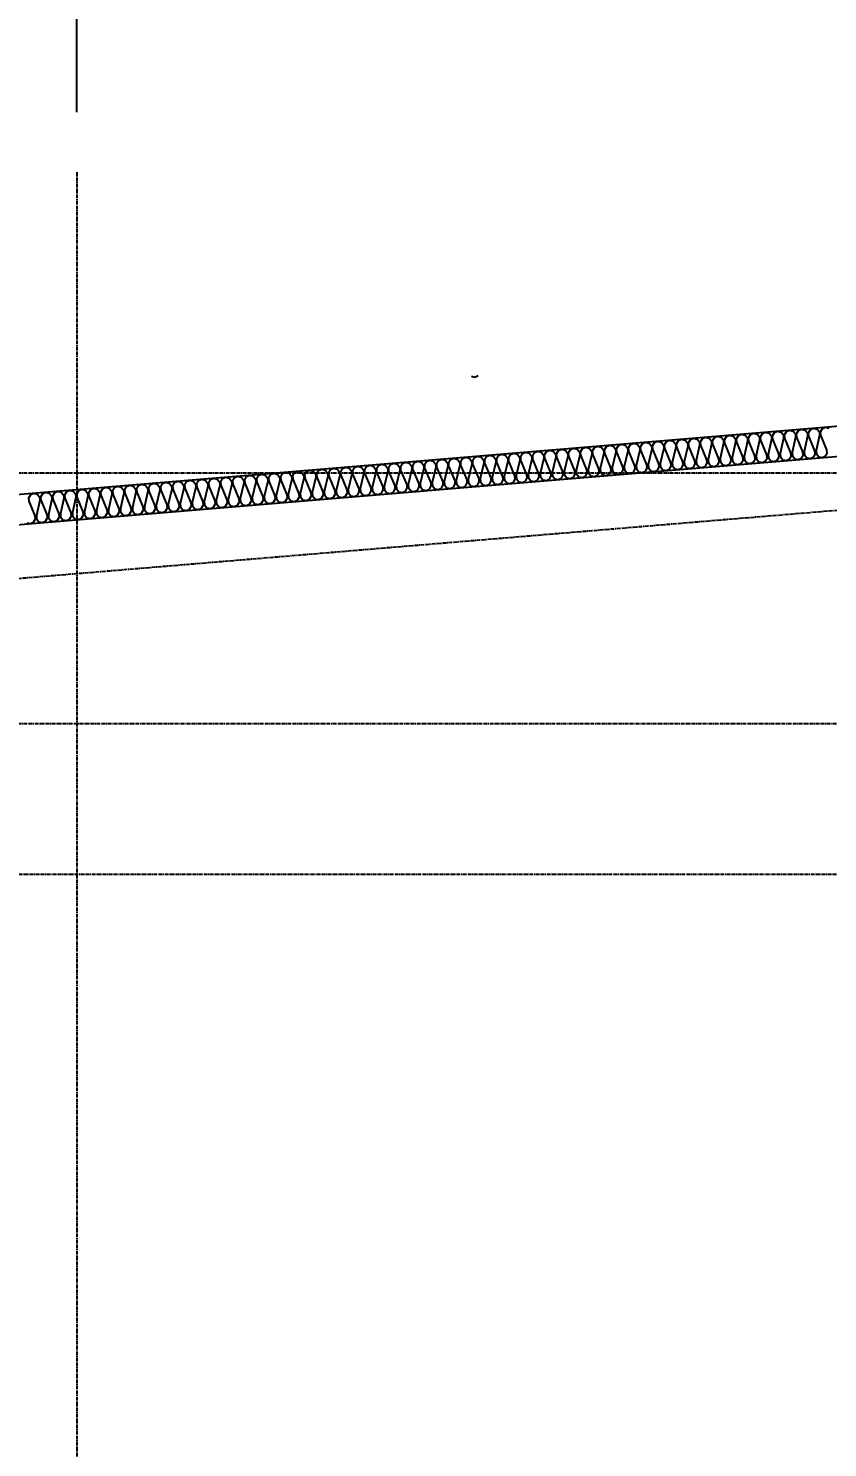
# Model space of a CAD drawing. Header units: millimetres. Extents: x 66027 to 360317, y -114806 to -64032.
# Drawn here: x 321575 to 325559, y -80305 to -73229 of the extents above; entities that cross this region are included whole.
import ezdxf

# ---------------------------------------------------------------- set-up
doc = ezdxf.new("R2010")
doc.units = ezdxf.units.MM
doc.header["$LTSCALE"] = 140
doc.linetypes.add('CENTER', pattern=[2, 1.25, -0.25, 0.25, -0.25])
doc.layers.get('Defpoints').update_dxf_attribs({"color": 175})
for name, color, linetype in [('C_CEN', 1, 'CENTER'), ('DIM-SCALE', 7, 'Continuous'), ('HAT', 8, 'Continuous')]:
    doc.layers.add(name, color=color, linetype=linetype)
doc.styles.add('Arial', font='arial.ttf')
doc.dimstyles.new('일반도면_0050', dxfattribs={"dimtxt": 200, "dimasz": 200, "dimexe": 50, "dimexo": 250, "dimgap": 75, "dimtad": 1, "dimdec": 0, "dimzin": 0, "dimdsep": 46, "dimtxsty": 'Arial', "dimcen": -250, "dimclrd": 7, "dimclre": 7, "dimclrt": 2, "dimadec": 0, "dimazin": 0, "dimtfac": 1, "dimtdec": 0, "dimtix": 1, "dimtmove": 2, "dimatfit": 3, "dimfxl": 1, "dimtolj": 1, "dimtzin": 0, "dimarcsym": 0})

# ---------------------------------------------------------------- blocks, each defined once
blk = doc.blocks.new('*D186')
at = {"layer": 'Defpoints', "color": 0}
for p in [(321816.2, -71925.3), (318816.2, -73946.7), (321816.2, -73946.7)]:
    blk.add_point(p, dxfattribs=at)
at = {"layer": 'DIM-SCALE', "color": 7, "lineweight": -2}
for p, q in [((318816.2, -73646.7), (318816.2, -71865.3)), ((321816.2, -73646.7), (321816.2, -71865.3)), ((319056.2, -71925.3), (321576.2, -71925.3))]:
    blk.add_line(p, q, dxfattribs=at)
at = {"layer": 'DIM-SCALE', "color": 7}
for points in [[(319056.2, -71885.3), (319056.2, -71965.3), (318816.2, -71925.3)], [(321576.2, -71885.3), (321576.2, -71965.3), (321816.2, -71925.3)]]:
    blk.add_solid(points, dxfattribs=at)
at = {"layer": 'DIM-SCALE', "color": 2, "insert": (320316.2, -71712.7), "char_height": 240, "attachment_point": 5, "style": 'Arial'}
blk.add_mtext('\\A1;3000', dxfattribs=at)
blk = doc.blocks.new('*D188')
at = {"layer": 'Defpoints', "color": 0}
for p in [(327816.2, -71925.3), (327816.2, -73346.7), (321816.2, -73946.7)]:
    blk.add_point(p, dxfattribs=at)
at = {"layer": 'DIM-SCALE', "color": 7, "lineweight": -2}
for p, q in [((321816.2, -73646.7), (321816.2, -71865.3)), ((327816.2, -73046.7), (327816.2, -71865.3)), ((322056.2, -71925.3), (327576.2, -71925.3))]:
    blk.add_line(p, q, dxfattribs=at)
at = {"layer": 'DIM-SCALE', "color": 7}
for points in [[(322056.2, -71885.3), (322056.2, -71965.3), (321816.2, -71925.3)], [(327576.2, -71885.3), (327576.2, -71965.3), (327816.2, -71925.3)]]:
    blk.add_solid(points, dxfattribs=at)
at = {"layer": 'DIM-SCALE', "color": 2, "insert": (324816.2, -71712.8), "char_height": 240, "attachment_point": 5, "style": 'Arial'}
blk.add_mtext('\\A1;6000', dxfattribs=at)
blk = doc.blocks.new('*D189')
at = {"layer": 'Defpoints', "color": 0}
for p in [(327816.2, -71325.3), (327816.2, -73346.7), (312816.2, -73946.7)]:
    blk.add_point(p, dxfattribs=at)
at = {"layer": 'DIM-SCALE', "color": 7, "lineweight": -2}
for p, q in [((312816.2, -73646.7), (312816.2, -71265.3)), ((327816.2, -73046.7), (327816.2, -71265.3)), ((313056.2, -71325.3), (327576.2, -71325.3))]:
    blk.add_line(p, q, dxfattribs=at)
at = {"layer": 'DIM-SCALE', "color": 7}
for points in [[(313056.2, -71285.3), (313056.2, -71365.3), (312816.2, -71325.3)], [(327576.2, -71285.3), (327576.2, -71365.3), (327816.2, -71325.3)]]:
    blk.add_solid(points, dxfattribs=at)
at = {"layer": 'DIM-SCALE', "color": 2, "insert": (320316.2, -71112.8), "char_height": 240, "attachment_point": 5, "style": 'Arial'}
blk.add_mtext('\\A1;15000', dxfattribs=at)

msp = doc.modelspace()

# ---------------------------------------------------------------- linework, layer by layer
at = {"layer": 'C_CEN', "color": 1, "ltscale": 0.1}
for p, q in [((321816.2, -73946.7), (321816.2, -83946.7)), ((328316.2, -75446.7), (312316.2, -75446.7)), ((312731.2, -76703.8), (327901.2, -75439.6)), ((328316.2, -76696.7), (312316.2, -76696.7)), ((328236.2, -77446.7), (312236.2, -77446.7))]:
    msp.add_line(p, q, dxfattribs=at)
at = {"layer": 'HAT'}
for p, q in [((323784.4, -74962.9), (323801.3, -74967.5)), ((323801.3, -74967.5), (323817.3, -74960.1)), ((314658, -76124.8), (325905.1, -75187.5)), ((324755.8, -75289.3), (324771.7, -75282)), ((324771.7, -75282), (324788.7, -75286.6)), ((324815.6, -75284.4), (324831.5, -75277)), ((324831.5, -75277), (324848.5, -75281.6)), ((324848.5, -75281.6), (324860.2, -75295.7)), ((324866.2, -75295.2), (324875.4, -75279.4)), ((324875.4, -75279.4), (324891.3, -75272)), ((324891.3, -75272), (324908.3, -75276.6)), ((324908.3, -75276.6), (324920, -75290.7)), ((324926, -75290.2), (324935.2, -75274.4)), ((324935.2, -75274.4), (324951.1, -75267)), ((324951.1, -75267), (324968.1, -75271.6)), ((324968.1, -75271.6), (324979.8, -75285.7)), ((324985.7, -75285.2), (324995, -75269.4)), ((324995, -75269.4), (325010.9, -75262.1)), ((325010.9, -75262.1), (325027.8, -75266.7)), ((325027.8, -75266.7), (325039.6, -75280.7)), ((325039.6, -75280.7), (325040.9, -75297.2)), ((325045.5, -75280.2), (325054.8, -75264.4)), ((325046.9, -75296.7), (325045.5, -75280.2)), ((325054.8, -75264.4), (325070.7, -75257.1)), ((325070.7, -75257.1), (325087.6, -75261.7)), ((325087.6, -75261.7), (325099.3, -75275.8)), ((325099.3, -75275.8), (325100.7, -75292.2)), ((325105.3, -75275.3), (325114.5, -75259.4)), ((325106.7, -75291.7), (325105.3, -75275.3)), ((325114.5, -75259.4), (325130.5, -75252.1)), ((325130.5, -75252.1), (325147.4, -75256.7)), ((325147.4, -75256.7), (325159.1, -75270.8)), ((325159.1, -75270.8), (325160.5, -75287.2)), ((325165.1, -75270.3), (325174.3, -75254.5)), ((325166.5, -75286.7), (325165.1, -75270.3)), ((325174.3, -75254.5), (325190.3, -75247.1)), ((325190.3, -75247.1), (325207.2, -75251.7)), ((325220.3, -75282.2), (325202.6, -75359)), ((325207.2, -75251.7), (325218.9, -75265.8)), ((325218.9, -75265.8), (325220.3, -75282.2)), ((325224.9, -75265.3), (325234.1, -75249.5)), ((325226.3, -75281.7), (325224.9, -75265.3)), ((325256.4, -75354.5), (325226.3, -75281.7)), ((325234.1, -75249.5), (325250.1, -75242.1)), ((325250.1, -75242.1), (325267, -75246.7)), ((325280.1, -75277.3), (325262.4, -75354)), ((325267, -75246.7), (325278.7, -75260.8)), ((325278.7, -75260.8), (325280.1, -75277.3)), ((325284.7, -75260.3), (325293.9, -75244.5)), ((325286.1, -75276.8), (325284.7, -75260.3)), ((325316.2, -75349.5), (325286.1, -75276.8)), ((325293.9, -75244.5), (325309.9, -75237.1)), ((325309.9, -75237.1), (325326.8, -75241.8)), ((325339.9, -75272.3), (325322.2, -75349)), ((325326.8, -75241.8), (325338.5, -75255.8)), ((325338.5, -75255.8), (325339.9, -75272.3)), ((325344.5, -75255.3), (325353.7, -75239.5)), ((325345.9, -75271.8), (325344.5, -75255.3)), ((325376, -75344.5), (325345.9, -75271.8)), ((325353.7, -75239.5), (325369.7, -75232.2)), ((325369.7, -75232.2), (325386.6, -75236.8)), ((325399.7, -75267.3), (325382, -75344)), ((325386.6, -75236.8), (325398.3, -75250.8)), ((325398.3, -75250.8), (325399.7, -75267.3)), ((325404.3, -75250.3), (325413.5, -75234.5)), ((325405.7, -75266.8), (325404.3, -75250.3)), ((325435.8, -75339.5), (325405.7, -75266.8)), ((325413.5, -75234.5), (325429.5, -75227.2)), ((325429.5, -75227.2), (325446.4, -75231.8)), ((325459.5, -75262.3), (325441.8, -75339)), ((325446.4, -75231.8), (325458.1, -75245.9)), ((325458.1, -75245.9), (325459.5, -75262.3)), ((325464.1, -75245.4), (325473.3, -75229.5)), ((325465.5, -75261.8), (325464.1, -75245.4)), ((325495.6, -75334.6), (325465.5, -75261.8)), ((325473.3, -75229.5), (325489.2, -75222.2)), ((325489.2, -75222.2), (325506.2, -75226.8)), ((325519.3, -75257.3), (325501.6, -75334.1)), ((325506.2, -75226.8), (325517.9, -75240.9)), ((325517.9, -75240.9), (325519.3, -75257.3)), ((325523.9, -75240.4), (325533.1, -75224.6)), ((325525.2, -75256.8), (325523.9, -75240.4)), ((325555.4, -75329.6), (325525.2, -75256.8)), ((325533.1, -75224.6), (325549, -75217.2)), ((325549, -75217.2), (325566, -75221.8)), ((314819.9, -76261.8), (325768.1, -75349.5)), ((323918.7, -75359.1), (323934.6, -75351.7)), ((323934.6, -75351.7), (323951.6, -75356.4)), ((323978.5, -75354.1), (323994.4, -75346.8)), ((323994.4, -75346.8), (324011.4, -75351.4)), ((324011.4, -75351.4), (324023.1, -75365.4)), ((324029.1, -75364.9), (324038.3, -75349.1)), ((324038.3, -75349.1), (324054.2, -75341.8)), ((324054.2, -75341.8), (324071.2, -75346.4)), ((324071.2, -75346.4), (324082.9, -75360.5)), ((324088.9, -75360), (324098.1, -75344.1)), ((324098.1, -75344.1), (324114, -75336.8)), ((324114, -75336.8), (324131, -75341.4)), ((324131, -75341.4), (324142.7, -75355.5)), ((324148.6, -75355), (324157.9, -75339.2)), ((324157.9, -75339.2), (324173.8, -75331.8)), ((324173.8, -75331.8), (324190.7, -75336.4)), ((324190.7, -75336.4), (324202.5, -75350.5)), ((324202.5, -75350.5), (324203.8, -75366.9)), ((324208.4, -75350), (324217.7, -75334.2)), ((324209.8, -75366.4), (324208.4, -75350)), ((324217.7, -75334.2), (324233.6, -75326.8)), ((324233.6, -75326.8), (324250.5, -75331.4)), ((324250.5, -75331.4), (324262.3, -75345.5)), ((324262.3, -75345.5), (324263.6, -75362)), ((324268.2, -75345), (324277.4, -75329.2)), ((324269.6, -75361.5), (324268.2, -75345)), ((324277.4, -75329.2), (324293.4, -75321.8)), ((324293.4, -75321.8), (324310.3, -75326.5)), ((324310.3, -75326.5), (324322, -75340.5)), ((324322, -75340.5), (324323.4, -75357)), ((324328, -75340), (324337.2, -75324.2)), ((324329.4, -75356.5), (324328, -75340)), ((324337.2, -75324.2), (324353.2, -75316.9)), ((324353.2, -75316.9), (324370.1, -75321.5)), ((324383.2, -75352), (324365.5, -75428.7)), ((324370.1, -75321.5), (324381.8, -75335.6)), ((324381.8, -75335.6), (324383.2, -75352)), ((324387.8, -75335.1), (324397, -75319.2)), ((324389.2, -75351.5), (324387.8, -75335.1)), ((324419.3, -75424.2), (324389.2, -75351.5)), ((324397, -75319.2), (324413, -75311.9)), ((324413, -75311.9), (324429.9, -75316.5)), ((324443, -75347), (324425.3, -75423.7)), ((324429.9, -75316.5), (324441.6, -75330.6)), ((324441.6, -75330.6), (324443, -75347)), ((324447.6, -75330.1), (324456.8, -75314.3)), ((324449, -75346.5), (324447.6, -75330.1)), ((324479.1, -75419.3), (324449, -75346.5)), ((324456.8, -75314.3), (324472.8, -75306.9)), ((324472.8, -75306.9), (324489.7, -75311.5)), ((324502.8, -75342), (324485.1, -75418.8)), ((324489.7, -75311.5), (324501.4, -75325.6)), ((324501.4, -75325.6), (324502.8, -75342)), ((324507.4, -75325.1), (324516.6, -75309.3)), ((324508.8, -75341.5), (324507.4, -75325.1)), ((324538.9, -75414.3), (324508.8, -75341.5)), ((324516.6, -75309.3), (324532.6, -75301.9)), ((324532.6, -75301.9), (324549.5, -75306.5)), ((324562.6, -75337), (324544.9, -75413.8)), ((324549.5, -75306.5), (324561.2, -75320.6)), ((324561.2, -75320.6), (324562.6, -75337)), ((324567.2, -75320.1), (324576.4, -75304.3)), ((324568.6, -75336.5), (324567.2, -75320.1)), ((324598.7, -75409.3), (324568.6, -75336.5)), ((324576.4, -75304.3), (324592.4, -75296.9)), ((324592.4, -75296.9), (324609.3, -75301.5)), ((324622.4, -75332.1), (324604.7, -75408.8)), ((324609.3, -75301.5), (324621, -75315.6)), ((324621, -75315.6), (324622.4, -75332.1)), ((324627, -75315.1), (324636.2, -75299.3)), ((324628.4, -75331.6), (324627, -75315.1)), ((324658.5, -75404.3), (324628.4, -75331.6)), ((324636.2, -75299.3), (324652.1, -75292)), ((324652.1, -75292), (324669.1, -75296.6)), ((324682.2, -75327.1), (324664.5, -75403.8)), ((324669.1, -75296.6), (324680.8, -75310.6)), ((324680.8, -75310.6), (324682.2, -75327.1)), ((324686.8, -75310.1), (324696, -75294.3)), ((324688.1, -75326.6), (324686.8, -75310.1)), ((324718.3, -75399.3), (324688.1, -75326.6)), ((324696, -75294.3), (324711.9, -75287)), ((324711.9, -75287), (324728.9, -75291.6)), ((324742, -75322.1), (324724.3, -75398.8)), ((324728.9, -75291.6), (324740.6, -75305.7)), ((324740.6, -75305.7), (324742, -75322.1)), ((324746.6, -75305.2), (324755.8, -75289.3)), ((324747.9, -75321.6), (324746.6, -75305.2)), ((324778.1, -75394.3), (324747.9, -75321.6)), ((324801.8, -75317.1), (324784.1, -75393.8)), ((324788.7, -75286.6), (324800.4, -75300.7)), ((324800.4, -75300.7), (324801.8, -75317.1)), ((324806.4, -75300.2), (324815.6, -75284.4)), ((324807.7, -75316.6), (324806.4, -75300.2)), ((324837.9, -75389.4), (324807.7, -75316.6)), ((324861.5, -75312.1), (324843.9, -75388.9)), ((324860.2, -75295.7), (324861.5, -75312.1)), ((324867.5, -75311.6), (324866.2, -75295.2)), ((324897.7, -75384.4), (324867.5, -75311.6)), ((324921.3, -75307.1), (324903.7, -75383.9)), ((324920, -75290.7), (324921.3, -75307.1)), ((324927.3, -75306.7), (324926, -75290.2)), ((324957.5, -75379.4), (324927.3, -75306.7)), ((324981.1, -75302.2), (324963.4, -75378.9)), ((324979.8, -75285.7), (324981.1, -75302.2)), ((324987.1, -75301.7), (324985.7, -75285.2)), ((325017.3, -75374.4), (324987.1, -75301.7)), ((325040.9, -75297.2), (325023.2, -75373.9)), ((325077.1, -75369.4), (325046.9, -75296.7)), ((325100.7, -75292.2), (325083, -75368.9)), ((325136.8, -75364.5), (325106.7, -75291.7)), ((325160.5, -75287.2), (325142.8, -75364)), ((325196.6, -75359.5), (325166.5, -75286.7)), ((325317.6, -75365.9), (325316.2, -75349.5)), ((325322.2, -75349), (325323.6, -75365.4)), ((325377.4, -75361), (325376, -75344.5)), ((325382, -75344), (325383.4, -75360.5)), ((325437.2, -75356), (325435.8, -75339.5)), ((325441.8, -75339), (325443.2, -75355.5)), ((325487.8, -75366.8), (325497, -75351)), ((325497, -75351), (325495.6, -75334.6)), ((325501.6, -75334.1), (325503, -75350.5)), ((325503, -75350.5), (325514.7, -75364.6)), ((325547.5, -75361.8), (325556.8, -75346)), ((325556.8, -75346), (325555.4, -75329.6)), ((323081.6, -75428.9), (323097.5, -75421.5)), ((323097.5, -75421.5), (323114.5, -75426.1)), ((323132.2, -75439.7), (323141.4, -75423.9)), ((323141.4, -75423.9), (323157.3, -75416.5)), ((323157.3, -75416.5), (323174.3, -75421.1)), ((323174.3, -75421.1), (323186, -75435.2)), ((323192, -75434.7), (323201.2, -75418.9)), ((323201.2, -75418.9), (323217.1, -75411.5)), ((323217.1, -75411.5), (323234.1, -75416.1)), ((323234.1, -75416.1), (323245.8, -75430.2)), ((323251.8, -75429.7), (323261, -75413.9)), ((323261, -75413.9), (323276.9, -75406.6)), ((323276.9, -75406.6), (323293.9, -75411.2)), ((323293.9, -75411.2), (323305.6, -75425.2)), ((323311.5, -75424.7), (323320.8, -75408.9)), ((323320.8, -75408.9), (323336.7, -75401.6)), ((323336.7, -75401.6), (323353.7, -75406.2)), ((323353.7, -75406.2), (323365.4, -75420.3)), ((323365.4, -75420.3), (323366.7, -75436.7)), ((323371.3, -75419.8), (323380.6, -75403.9)), ((323372.7, -75436.2), (323371.3, -75419.8)), ((323380.6, -75403.9), (323396.5, -75396.6)), ((323396.5, -75396.6), (323413.4, -75401.2)), ((323413.4, -75401.2), (323425.2, -75415.3)), ((323425.2, -75415.3), (323426.5, -75431.7)), ((323431.1, -75414.8), (323440.3, -75399)), ((323432.5, -75431.2), (323431.1, -75414.8)), ((323440.3, -75399), (323456.3, -75391.6)), ((323456.3, -75391.6), (323473.2, -75396.2)), ((323473.2, -75396.2), (323484.9, -75410.3)), ((323484.9, -75410.3), (323486.3, -75426.7)), ((323490.9, -75409.8), (323500.1, -75394)), ((323492.3, -75426.2), (323490.9, -75409.8)), ((323500.1, -75394), (323516.1, -75386.6)), ((323516.1, -75386.6), (323533, -75391.2)), ((323546.1, -75421.8), (323528.4, -75498.5)), ((323533, -75391.2), (323544.7, -75405.3)), ((323544.7, -75405.3), (323546.1, -75421.8)), ((323550.7, -75404.8), (323559.9, -75389)), ((323552.1, -75421.3), (323550.7, -75404.8)), ((323582.2, -75494), (323552.1, -75421.3)), ((323559.9, -75389), (323575.9, -75381.6)), ((323575.9, -75381.6), (323592.8, -75386.3)), ((323605.9, -75416.8), (323588.2, -75493.5)), ((323592.8, -75386.3), (323604.5, -75400.3)), ((323604.5, -75400.3), (323605.9, -75416.8)), ((323610.5, -75399.8), (323619.7, -75384)), ((323611.9, -75416.3), (323610.5, -75399.8)), ((323642, -75489), (323611.9, -75416.3)), ((323619.7, -75384), (323635.7, -75376.7)), ((323635.7, -75376.7), (323652.6, -75381.3)), ((323665.7, -75411.8), (323648, -75488.5)), ((323652.6, -75381.3), (323664.3, -75395.3)), ((323664.3, -75395.3), (323665.7, -75411.8)), ((323670.3, -75394.8), (323679.5, -75379)), ((323671.7, -75411.3), (323670.3, -75394.8)), ((323701.8, -75484), (323671.7, -75411.3)), ((323679.5, -75379), (323695.5, -75371.7)), ((323695.5, -75371.7), (323712.4, -75376.3)), ((323725.5, -75406.8), (323707.8, -75483.5)), ((323712.4, -75376.3), (323724.1, -75390.4)), ((323724.1, -75390.4), (323725.5, -75406.8)), ((323730.1, -75389.9), (323739.3, -75374)), ((323731.5, -75406.3), (323730.1, -75389.9)), ((323761.6, -75479.1), (323731.5, -75406.3)), ((323739.3, -75374), (323755.3, -75366.7)), ((323755.3, -75366.7), (323772.2, -75371.3)), ((323785.3, -75401.8), (323767.6, -75478.6)), ((323772.2, -75371.3), (323783.9, -75385.4)), ((323783.9, -75385.4), (323785.3, -75401.8)), ((323789.9, -75384.9), (323799.1, -75369.1)), ((323791.3, -75401.3), (323789.9, -75384.9)), ((323821.4, -75474.1), (323791.3, -75401.3)), ((323799.1, -75369.1), (323815.1, -75361.7)), ((323815.1, -75361.7), (323832, -75366.3)), ((323845.1, -75396.8), (323827.4, -75473.6)), ((323832, -75366.3), (323843.7, -75380.4)), ((323843.7, -75380.4), (323845.1, -75396.8)), ((323849.7, -75379.9), (323858.9, -75364.1)), ((323851.1, -75396.3), (323849.7, -75379.9)), ((323881.2, -75469.1), (323851.1, -75396.3)), ((323858.9, -75364.1), (323874.8, -75356.7)), ((323874.8, -75356.7), (323891.8, -75361.3)), ((323904.9, -75391.9), (323887.2, -75468.6)), ((323891.8, -75361.3), (323903.5, -75375.4)), ((323903.5, -75375.4), (323904.9, -75391.9)), ((323909.5, -75374.9), (323918.7, -75359.1)), ((323910.8, -75391.4), (323909.5, -75374.9)), ((323941, -75464.1), (323910.8, -75391.4)), ((323964.7, -75386.9), (323947, -75463.6)), ((323951.6, -75356.4), (323963.3, -75370.4)), ((323963.3, -75370.4), (323964.7, -75386.9)), ((323969.3, -75369.9), (323978.5, -75354.1)), ((323970.6, -75386.4), (323969.3, -75369.9)), ((324000.8, -75459.1), (323970.6, -75386.4)), ((324024.4, -75381.9), (324006.8, -75458.6)), ((324023.1, -75365.4), (324024.4, -75381.9)), ((324030.4, -75381.4), (324029.1, -75364.9)), ((324060.6, -75454.1), (324030.4, -75381.4)), ((324084.2, -75376.9), (324066.6, -75453.6)), ((324082.9, -75360.5), (324084.2, -75376.9)), ((324090.2, -75376.4), (324088.9, -75360)), ((324120.4, -75449.2), (324090.2, -75376.4)), ((324144, -75371.9), (324126.3, -75448.7)), ((324142.7, -75355.5), (324144, -75371.9)), ((324150, -75371.4), (324148.6, -75355)), ((324180.2, -75444.2), (324150, -75371.4)), ((324203.8, -75366.9), (324186.1, -75443.7)), ((324240, -75439.2), (324209.8, -75366.4)), ((324263.6, -75362), (324245.9, -75438.7)), ((324299.7, -75434.2), (324269.6, -75361.5)), ((324323.4, -75357), (324305.7, -75433.7)), ((324359.5, -75429.2), (324329.4, -75356.5)), ((324420.7, -75440.7), (324419.3, -75424.2)), ((324425.3, -75423.7), (324426.7, -75440.2)), ((324480.5, -75435.7), (324479.1, -75419.3)), ((324485.1, -75418.8), (324486.5, -75435.2)), ((324540.3, -75430.7), (324538.9, -75414.3)), ((324544.9, -75413.8), (324546.3, -75430.2)), ((324600.1, -75425.7), (324598.7, -75409.3)), ((324604.7, -75408.8), (324606.1, -75425.2)), ((324650.7, -75436.6), (324659.9, -75420.8)), ((324659.9, -75420.8), (324658.5, -75404.3)), ((324664.5, -75403.8), (324665.9, -75420.3)), ((324665.9, -75420.3), (324677.6, -75434.3)), ((324710.4, -75431.6), (324719.7, -75415.8)), ((324719.7, -75415.8), (324718.3, -75399.3)), ((324724.3, -75398.8), (324725.6, -75415.3)), ((324725.6, -75415.3), (324737.4, -75429.4)), ((324770.2, -75426.6), (324779.5, -75410.8)), ((324779.5, -75410.8), (324778.1, -75394.3)), ((324784.1, -75393.8), (324785.4, -75410.3)), ((324785.4, -75410.3), (324797.1, -75424.4)), ((324797.1, -75424.4), (324814.1, -75429)), ((324814.1, -75429), (324830, -75421.6)), ((324830, -75421.6), (324839.3, -75405.8)), ((324839.3, -75405.8), (324837.9, -75389.4)), ((324843.9, -75388.9), (324845.2, -75405.3)), ((324845.2, -75405.3), (324856.9, -75419.4)), ((324856.9, -75419.4), (324873.9, -75424)), ((324873.9, -75424), (324889.8, -75416.6)), ((324889.8, -75416.6), (324899, -75400.8)), ((324899, -75400.8), (324897.7, -75384.4)), ((324903.7, -75383.9), (324905, -75400.3)), ((324905, -75400.3), (324916.7, -75414.4)), ((324916.7, -75414.4), (324933.7, -75419)), ((324933.7, -75419), (324949.6, -75411.7)), ((324949.6, -75411.7), (324958.8, -75395.8)), ((324958.8, -75395.8), (324957.5, -75379.4)), ((324963.4, -75378.9), (324964.8, -75395.3)), ((324964.8, -75395.3), (324976.5, -75409.4)), ((324976.5, -75409.4), (324993.5, -75414)), ((324993.5, -75414), (325009.4, -75406.7)), ((325009.4, -75406.7), (325018.6, -75390.9)), ((325018.6, -75390.9), (325017.3, -75374.4)), ((325023.2, -75373.9), (325024.6, -75390.4)), ((325024.6, -75390.4), (325036.3, -75404.4)), ((325036.3, -75404.4), (325053.3, -75409)), ((325053.3, -75409), (325069.2, -75401.7)), ((325069.2, -75401.7), (325078.4, -75385.9)), ((325078.4, -75385.9), (325077.1, -75369.4)), ((325083, -75368.9), (325084.4, -75385.4)), ((325084.4, -75385.4), (325096.1, -75399.5)), ((325096.1, -75399.5), (325113.1, -75404.1)), ((325113.1, -75404.1), (325129, -75396.7)), ((325129, -75396.7), (325138.2, -75380.9)), ((325138.2, -75380.9), (325136.8, -75364.5)), ((325142.8, -75364), (325144.2, -75380.4)), ((325144.2, -75380.4), (325155.9, -75394.5)), ((325155.9, -75394.5), (325172.8, -75399.1)), ((325172.8, -75399.1), (325188.8, -75391.7)), ((325188.8, -75391.7), (325198, -75375.9)), ((325198, -75375.9), (325196.6, -75359.5)), ((325202.6, -75359), (325204, -75375.4)), ((325204, -75375.4), (325215.7, -75389.5)), ((325215.7, -75389.5), (325232.6, -75394.1)), ((325232.6, -75394.1), (325248.6, -75386.7)), ((325248.6, -75386.7), (325257.8, -75370.9)), ((325257.8, -75370.9), (325256.4, -75354.5)), ((325262.4, -75354), (325263.8, -75370.4)), ((325263.8, -75370.4), (325275.5, -75384.5)), ((325275.5, -75384.5), (325292.4, -75389.1)), ((325292.4, -75389.1), (325308.4, -75381.8)), ((325308.4, -75381.8), (325317.6, -75365.9)), ((325323.6, -75365.4), (325335.3, -75379.5)), ((325335.3, -75379.5), (325352.2, -75384.1)), ((325352.2, -75384.1), (325368.2, -75376.8)), ((325368.2, -75376.8), (325377.4, -75361)), ((325383.4, -75360.5), (325395.1, -75374.5)), ((325395.1, -75374.5), (325412, -75379.2)), ((325412, -75379.2), (325428, -75371.8)), ((325428, -75371.8), (325437.2, -75356)), ((325443.2, -75355.5), (325454.9, -75369.6)), ((325454.9, -75369.6), (325471.8, -75374.2)), ((325471.8, -75374.2), (325487.8, -75366.8)), ((325514.7, -75364.6), (325531.6, -75369.2)), ((325531.6, -75369.2), (325547.5, -75361.8)), ((322244.5, -75498.6), (322260.4, -75491.3)), ((322260.4, -75491.3), (322277.4, -75495.9)), ((322295.1, -75509.4), (322304.3, -75493.6)), ((322304.3, -75493.6), (322320.2, -75486.3)), ((322320.2, -75486.3), (322337.2, -75490.9)), ((322337.2, -75490.9), (322348.9, -75505)), ((322354.9, -75504.5), (322364.1, -75488.6)), ((322364.1, -75488.6), (322380, -75481.3)), ((322380, -75481.3), (322397, -75485.9)), ((322397, -75485.9), (322408.7, -75500)), ((322414.7, -75499.5), (322423.9, -75483.7)), ((322423.9, -75483.7), (322439.8, -75476.3)), ((322439.8, -75476.3), (322456.8, -75480.9)), ((322456.8, -75480.9), (322468.5, -75495)), ((322468.5, -75495), (322469.8, -75511.4)), ((322474.4, -75494.5), (322483.7, -75478.7)), ((322475.8, -75510.9), (322474.4, -75494.5)), ((322483.7, -75478.7), (322499.6, -75471.3)), ((322499.6, -75471.3), (322516.6, -75475.9)), ((322516.6, -75475.9), (322528.3, -75490)), ((322528.3, -75490), (322529.6, -75506.5)), ((322534.2, -75489.5), (322543.5, -75473.7)), ((322535.6, -75506), (322534.2, -75489.5)), ((322543.5, -75473.7), (322559.4, -75466.3)), ((322559.4, -75466.3), (322576.3, -75471)), ((322576.3, -75471), (322588.1, -75485)), ((322588.1, -75485), (322589.4, -75501.5)), ((322594, -75484.5), (322603.3, -75468.7)), ((322595.4, -75501), (322594, -75484.5)), ((322603.3, -75468.7), (322619.2, -75461.4)), ((322619.2, -75461.4), (322636.1, -75466)), ((322636.1, -75466), (322647.8, -75480.1)), ((322647.8, -75480.1), (322649.2, -75496.5)), ((322653.8, -75479.6), (322663, -75463.7)), ((322655.2, -75496), (322653.8, -75479.6)), ((322663, -75463.7), (322679, -75456.4)), ((322679, -75456.4), (322695.9, -75461)), ((322709, -75491.5), (322691.3, -75568.2)), ((322695.9, -75461), (322707.6, -75475.1)), ((322707.6, -75475.1), (322709, -75491.5)), ((322713.6, -75474.6), (322722.8, -75458.7)), ((322715, -75491), (322713.6, -75474.6)), ((322745.1, -75563.8), (322715, -75491)), ((322722.8, -75458.7), (322738.8, -75451.4)), ((322738.8, -75451.4), (322755.7, -75456)), ((322768.8, -75486.5), (322751.1, -75563.3)), ((322755.7, -75456), (322767.4, -75470.1)), ((322767.4, -75470.1), (322768.8, -75486.5)), ((322773.4, -75469.6), (322782.6, -75453.8)), ((322774.8, -75486), (322773.4, -75469.6)), ((322804.9, -75558.8), (322774.8, -75486)), ((322782.6, -75453.8), (322798.6, -75446.4)), ((322798.6, -75446.4), (322815.5, -75451)), ((322828.6, -75481.5), (322810.9, -75558.3)), ((322815.5, -75451), (322827.2, -75465.1)), ((322827.2, -75465.1), (322828.6, -75481.5)), ((322833.2, -75464.6), (322842.4, -75448.8)), ((322834.6, -75481), (322833.2, -75464.6)), ((322864.7, -75553.8), (322834.6, -75481)), ((322842.4, -75448.8), (322858.4, -75441.4)), ((322858.4, -75441.4), (322875.3, -75446)), ((322888.4, -75476.6), (322870.7, -75553.3)), ((322875.3, -75446), (322887, -75460.1)), ((322887, -75460.1), (322888.4, -75476.6)), ((322893, -75459.6), (322902.2, -75443.8)), ((322894.4, -75476.1), (322893, -75459.6)), ((322924.5, -75548.8), (322894.4, -75476.1)), ((322902.2, -75443.8), (322918.2, -75436.5)), ((322918.2, -75436.5), (322935.1, -75441.1)), ((322948.2, -75471.6), (322930.5, -75548.3)), ((322935.1, -75441.1), (322946.8, -75455.1)), ((322946.8, -75455.1), (322948.2, -75471.6)), ((322952.8, -75454.6), (322962, -75438.8)), ((322954.2, -75471.1), (322952.8, -75454.6)), ((322984.3, -75543.8), (322954.2, -75471.1)), ((322962, -75438.8), (322978, -75431.5)), ((322978, -75431.5), (322994.9, -75436.1)), ((323008, -75466.6), (322990.3, -75543.3)), ((322994.9, -75436.1), (323006.6, -75450.2)), ((323006.6, -75450.2), (323008, -75466.6)), ((323012.6, -75449.7), (323021.8, -75433.8)), ((323014, -75466.1), (323012.6, -75449.7)), ((323044.1, -75538.8), (323014, -75466.1)), ((323021.8, -75433.8), (323037.7, -75426.5)), ((323037.7, -75426.5), (323054.7, -75431.1)), ((323067.8, -75461.6), (323050.1, -75538.3)), ((323054.7, -75431.1), (323066.4, -75445.2)), ((323066.4, -75445.2), (323067.8, -75461.6)), ((323072.4, -75444.7), (323081.6, -75428.9)), ((323073.7, -75461.1), (323072.4, -75444.7)), ((323103.9, -75533.9), (323073.7, -75461.1)), ((323127.6, -75456.6), (323109.9, -75533.4)), ((323114.5, -75426.1), (323126.2, -75440.2)), ((323126.2, -75440.2), (323127.6, -75456.6)), ((323133.5, -75456.1), (323132.2, -75439.7)), ((323163.7, -75528.9), (323133.5, -75456.1)), ((323187.4, -75451.6), (323169.7, -75528.4)), ((323186, -75435.2), (323187.4, -75451.6)), ((323193.3, -75451.2), (323192, -75434.7)), ((323223.5, -75523.9), (323193.3, -75451.2)), ((323247.1, -75446.7), (323229.5, -75523.4)), ((323245.8, -75430.2), (323247.1, -75446.7)), ((323253.1, -75446.2), (323251.8, -75429.7)), ((323283.3, -75518.9), (323253.1, -75446.2)), ((323306.9, -75441.7), (323289.2, -75518.4)), ((323305.6, -75425.2), (323306.9, -75441.7)), ((323312.9, -75441.2), (323311.5, -75424.7)), ((323343.1, -75513.9), (323312.9, -75441.2)), ((323366.7, -75436.7), (323349, -75513.4)), ((323402.9, -75509), (323372.7, -75436.2)), ((323426.5, -75431.7), (323408.8, -75508.5)), ((323462.6, -75504), (323432.5, -75431.2)), ((323486.3, -75426.7), (323468.6, -75503.5)), ((323522.4, -75499), (323492.3, -75426.2)), ((323583.6, -75510.4), (323582.2, -75494)), ((323588.2, -75493.5), (323589.6, -75509.9)), ((323643.4, -75505.5), (323642, -75489)), ((323648, -75488.5), (323649.4, -75505)), ((323703.2, -75500.5), (323701.8, -75484)), ((323707.8, -75483.5), (323709.2, -75500)), ((323763, -75495.5), (323761.6, -75479.1)), ((323767.6, -75478.6), (323769, -75495)), ((323769, -75495), (323780.7, -75509.1)), ((323813.6, -75506.3), (323822.8, -75490.5)), ((323822.8, -75490.5), (323821.4, -75474.1)), ((323827.4, -75473.6), (323828.8, -75490)), ((323828.8, -75490), (323840.5, -75504.1)), ((323873.3, -75501.4), (323882.6, -75485.5)), ((323882.6, -75485.5), (323881.2, -75469.1)), ((323887.2, -75468.6), (323888.5, -75485)), ((323888.5, -75485), (323900.3, -75499.1)), ((323933.1, -75496.4), (323942.4, -75480.5)), ((323942.4, -75480.5), (323941, -75464.1)), ((323947, -75463.6), (323948.3, -75480.1)), ((323948.3, -75480.1), (323960, -75494.1)), ((323960, -75494.1), (323977, -75498.7)), ((323977, -75498.7), (323992.9, -75491.4)), ((323992.9, -75491.4), (324002.2, -75475.6)), ((324002.2, -75475.6), (324000.8, -75459.1)), ((324006.8, -75458.6), (324008.1, -75475.1)), ((324008.1, -75475.1), (324019.8, -75489.1)), ((324019.8, -75489.1), (324036.8, -75493.8)), ((324036.8, -75493.8), (324052.7, -75486.4)), ((324052.7, -75486.4), (324061.9, -75470.6)), ((324061.9, -75470.6), (324060.6, -75454.1)), ((324066.6, -75453.6), (324067.9, -75470.1)), ((324067.9, -75470.1), (324079.6, -75484.2)), ((324079.6, -75484.2), (324096.6, -75488.8)), ((324096.6, -75488.8), (324112.5, -75481.4)), ((324112.5, -75481.4), (324121.7, -75465.6)), ((324121.7, -75465.6), (324120.4, -75449.2)), ((324126.3, -75448.7), (324127.7, -75465.1)), ((324127.7, -75465.1), (324139.4, -75479.2)), ((324139.4, -75479.2), (324156.4, -75483.8)), ((324156.4, -75483.8), (324172.3, -75476.4)), ((324172.3, -75476.4), (324181.5, -75460.6)), ((324181.5, -75460.6), (324180.2, -75444.2)), ((324186.1, -75443.7), (324187.5, -75460.1)), ((324187.5, -75460.1), (324199.2, -75474.2)), ((324199.2, -75474.2), (324216.2, -75478.8)), ((324216.2, -75478.8), (324232.1, -75471.5)), ((324232.1, -75471.5), (324241.3, -75455.6)), ((324241.3, -75455.6), (324240, -75439.2)), ((324245.9, -75438.7), (324247.3, -75455.1)), ((324247.3, -75455.1), (324259, -75469.2)), ((324259, -75469.2), (324276, -75473.8)), ((324276, -75473.8), (324291.9, -75466.5)), ((324291.9, -75466.5), (324301.1, -75450.7)), ((324301.1, -75450.7), (324299.7, -75434.2)), ((324305.7, -75433.7), (324307.1, -75450.2)), ((324307.1, -75450.2), (324318.8, -75464.2)), ((324318.8, -75464.2), (324335.7, -75468.8)), ((324335.7, -75468.8), (324351.7, -75461.5)), ((324351.7, -75461.5), (324360.9, -75445.7)), ((324360.9, -75445.7), (324359.5, -75429.2)), ((324365.5, -75428.7), (324366.9, -75445.2)), ((324366.9, -75445.2), (324378.6, -75459.2)), ((324378.6, -75459.2), (324395.5, -75463.9)), ((324395.5, -75463.9), (324411.5, -75456.5)), ((324411.5, -75456.5), (324420.7, -75440.7)), ((324426.7, -75440.2), (324438.4, -75454.3)), ((324438.4, -75454.3), (324455.3, -75458.9)), ((324455.3, -75458.9), (324471.3, -75451.5)), ((324471.3, -75451.5), (324480.5, -75435.7)), ((324486.5, -75435.2), (324498.2, -75449.3)), ((324498.2, -75449.3), (324515.1, -75453.9)), ((324515.1, -75453.9), (324531.1, -75446.5)), ((324531.1, -75446.5), (324540.3, -75430.7)), ((324546.3, -75430.2), (324558, -75444.3)), ((324558, -75444.3), (324574.9, -75448.9)), ((324574.9, -75448.9), (324590.9, -75441.6)), ((324590.9, -75441.6), (324600.1, -75425.7)), ((324606.1, -75425.2), (324617.8, -75439.3)), ((324617.8, -75439.3), (324634.7, -75443.9)), ((324634.7, -75443.9), (324650.7, -75436.6)), ((324677.6, -75434.3), (324694.5, -75438.9)), ((324694.5, -75438.9), (324710.4, -75431.6)), ((324737.4, -75429.4), (324754.3, -75434)), ((324754.3, -75434), (324770.2, -75426.6)), ((321577.6, -75569.2), (321586.8, -75553.4)), ((321586.8, -75553.4), (321602.7, -75546.1)), ((321602.7, -75546.1), (321619.7, -75550.7)), ((321619.7, -75550.7), (321631.4, -75564.8)), ((321631.4, -75564.8), (321632.7, -75581.2)), ((321637.3, -75564.3), (321646.6, -75548.4)), ((321638.7, -75580.7), (321637.3, -75564.3)), ((321646.6, -75548.4), (321662.5, -75541.1)), ((321662.5, -75541.1), (321679.5, -75545.7)), ((321679.5, -75545.7), (321691.2, -75559.8)), ((321691.2, -75559.8), (321692.5, -75576.2)), ((321697.1, -75559.3), (321706.4, -75543.5)), ((321698.5, -75575.7), (321697.1, -75559.3)), ((321706.4, -75543.5), (321722.3, -75536.1)), ((321722.3, -75536.1), (321739.2, -75540.7)), ((321739.2, -75540.7), (321751, -75554.8)), ((321751, -75554.8), (321752.3, -75571.2)), ((321756.9, -75554.3), (321766.2, -75538.5)), ((321758.3, -75570.7), (321756.9, -75554.3)), ((321766.2, -75538.5), (321782.1, -75531.1)), ((321782.1, -75531.1), (321799, -75535.7)), ((321799, -75535.7), (321810.7, -75549.8)), ((321810.7, -75549.8), (321812.1, -75566.3)), ((321816.7, -75549.3), (321825.9, -75533.5)), ((321818.1, -75565.8), (321816.7, -75549.3)), ((321848.2, -75638.5), (321818.1, -75565.8)), ((321825.9, -75533.5), (321841.9, -75526.1)), ((321841.9, -75526.1), (321858.8, -75530.7)), ((321871.9, -75561.3), (321854.2, -75638)), ((321858.8, -75530.7), (321870.5, -75544.8)), ((321870.5, -75544.8), (321871.9, -75561.3)), ((321876.5, -75544.3), (321885.7, -75528.5)), ((321877.9, -75560.8), (321876.5, -75544.3)), ((321908, -75633.5), (321877.9, -75560.8)), ((321885.7, -75528.5), (321901.7, -75521.2)), ((321901.7, -75521.2), (321918.6, -75525.8)), ((321931.7, -75556.3), (321914, -75633)), ((321918.6, -75525.8), (321930.3, -75539.8)), ((321930.3, -75539.8), (321931.7, -75556.3)), ((321936.3, -75539.3), (321945.5, -75523.5)), ((321937.7, -75555.8), (321936.3, -75539.3)), ((321967.8, -75628.5), (321937.7, -75555.8)), ((321945.5, -75523.5), (321961.5, -75516.2)), ((321961.5, -75516.2), (321978.4, -75520.8)), ((321991.5, -75551.3), (321973.8, -75628)), ((321978.4, -75520.8), (321990.1, -75534.9)), ((321990.1, -75534.9), (321991.5, -75551.3)), ((321996.1, -75534.4), (322005.3, -75518.5)), ((321997.5, -75550.8), (321996.1, -75534.4)), ((322027.6, -75623.6), (321997.5, -75550.8)), ((322005.3, -75518.5), (322021.3, -75511.2)), ((322021.3, -75511.2), (322038.2, -75515.8)), ((322051.3, -75546.3), (322033.6, -75623.1)), ((322038.2, -75515.8), (322049.9, -75529.9)), ((322049.9, -75529.9), (322051.3, -75546.3)), ((322055.9, -75529.4), (322065.1, -75513.6)), ((322057.3, -75545.8), (322055.9, -75529.4)), ((322087.4, -75618.6), (322057.3, -75545.8)), ((322065.1, -75513.6), (322081.1, -75506.2)), ((322081.1, -75506.2), (322098, -75510.8)), ((322111.1, -75541.3), (322093.4, -75618.1)), ((322098, -75510.8), (322109.7, -75524.9)), ((322109.7, -75524.9), (322111.1, -75541.3)), ((322115.7, -75524.4), (322124.9, -75508.6)), ((322117.1, -75540.8), (322115.7, -75524.4)), ((322147.2, -75613.6), (322117.1, -75540.8)), ((322124.9, -75508.6), (322140.9, -75501.2)), ((322140.9, -75501.2), (322157.8, -75505.8)), ((322170.9, -75536.4), (322153.2, -75613.1)), ((322157.8, -75505.8), (322169.5, -75519.9)), ((322169.5, -75519.9), (322170.9, -75536.4)), ((322175.5, -75519.4), (322184.7, -75503.6)), ((322176.9, -75535.9), (322175.5, -75519.4)), ((322207, -75608.6), (322176.9, -75535.9)), ((322184.7, -75503.6), (322200.6, -75496.2)), ((322200.6, -75496.2), (322217.6, -75500.9)), ((322230.7, -75531.4), (322213, -75608.1)), ((322217.6, -75500.9), (322229.3, -75514.9)), ((322229.3, -75514.9), (322230.7, -75531.4)), ((322235.3, -75514.4), (322244.5, -75498.6)), ((322236.6, -75530.9), (322235.3, -75514.4)), ((322266.8, -75603.6), (322236.6, -75530.9)), ((322290.5, -75526.4), (322272.8, -75603.1)), ((322277.4, -75495.9), (322289.1, -75509.9)), ((322289.1, -75509.9), (322290.5, -75526.4)), ((322296.4, -75525.9), (322295.1, -75509.4)), ((322326.6, -75598.6), (322296.4, -75525.9)), ((322350.3, -75521.4), (322332.6, -75598.1)), ((322348.9, -75505), (322350.3, -75521.4)), ((322356.2, -75520.9), (322354.9, -75504.5)), ((322386.4, -75593.7), (322356.2, -75520.9)), ((322410, -75516.4), (322392.4, -75593.2)), ((322408.7, -75500), (322410, -75516.4)), ((322416, -75515.9), (322414.7, -75499.5)), ((322446.2, -75588.7), (322416, -75515.9)), ((322469.8, -75511.4), (322452.1, -75588.2)), ((322506, -75583.7), (322475.8, -75510.9)), ((322529.6, -75506.5), (322511.9, -75583.2)), ((322565.8, -75578.7), (322535.6, -75506)), ((322589.4, -75501.5), (322571.7, -75578.2)), ((322625.5, -75573.7), (322595.4, -75501)), ((322649.2, -75496.5), (322631.5, -75573.2)), ((322685.3, -75568.7), (322655.2, -75496)), ((322746.5, -75580.2), (322745.1, -75563.8)), ((322751.1, -75563.3), (322752.5, -75579.7)), ((322806.3, -75575.2), (322804.9, -75558.8)), ((322810.9, -75558.3), (322812.3, -75574.7)), ((322866.1, -75570.2), (322864.7, -75553.8)), ((322870.7, -75553.3), (322872.1, -75569.7)), ((322916.7, -75581.1), (322925.9, -75565.3)), ((322925.9, -75565.3), (322924.5, -75548.8)), ((322930.5, -75548.3), (322931.9, -75564.8)), ((322931.9, -75564.8), (322943.6, -75578.8)), ((322976.5, -75576.1), (322985.7, -75560.3)), ((322985.7, -75560.3), (322984.3, -75543.8)), ((322990.3, -75543.3), (322991.7, -75559.8)), ((322991.7, -75559.8), (323003.4, -75573.9)), ((323036.3, -75571.1), (323045.5, -75555.3)), ((323045.5, -75555.3), (323044.1, -75538.8)), ((323050.1, -75538.3), (323051.4, -75554.8)), ((323051.4, -75554.8), (323063.2, -75568.9)), ((323080.1, -75573.5), (323096, -75566.1)), ((323096, -75566.1), (323105.3, -75550.3)), ((323105.3, -75550.3), (323103.9, -75533.9)), ((323109.9, -75533.4), (323111.2, -75549.8)), ((323111.2, -75549.8), (323122.9, -75563.9)), ((323122.9, -75563.9), (323139.9, -75568.5)), ((323139.9, -75568.5), (323155.8, -75561.1)), ((323155.8, -75561.1), (323165.1, -75545.3)), ((323165.1, -75545.3), (323163.7, -75528.9)), ((323169.7, -75528.4), (323171, -75544.8)), ((323171, -75544.8), (323182.7, -75558.9)), ((323182.7, -75558.9), (323199.7, -75563.5)), ((323199.7, -75563.5), (323215.6, -75556.2)), ((323215.6, -75556.2), (323224.8, -75540.3)), ((323224.8, -75540.3), (323223.5, -75523.9)), ((323229.5, -75523.4), (323230.8, -75539.8)), ((323230.8, -75539.8), (323242.5, -75553.9)), ((323242.5, -75553.9), (323259.5, -75558.5)), ((323259.5, -75558.5), (323275.4, -75551.2)), ((323275.4, -75551.2), (323284.6, -75535.4)), ((323284.6, -75535.4), (323283.3, -75518.9)), ((323289.2, -75518.4), (323290.6, -75534.9)), ((323290.6, -75534.9), (323302.3, -75548.9)), ((323302.3, -75548.9), (323319.3, -75553.5)), ((323319.3, -75553.5), (323335.2, -75546.2)), ((323335.2, -75546.2), (323344.4, -75530.4)), ((323344.4, -75530.4), (323343.1, -75513.9)), ((323349, -75513.4), (323350.4, -75529.9)), ((323350.4, -75529.9), (323362.1, -75544)), ((323362.1, -75544), (323379.1, -75548.6)), ((323379.1, -75548.6), (323395, -75541.2)), ((323395, -75541.2), (323404.2, -75525.4)), ((323404.2, -75525.4), (323402.9, -75509)), ((323408.8, -75508.5), (323410.2, -75524.9)), ((323410.2, -75524.9), (323421.9, -75539)), ((323421.9, -75539), (323438.9, -75543.6)), ((323438.9, -75543.6), (323454.8, -75536.2)), ((323454.8, -75536.2), (323464, -75520.4)), ((323464, -75520.4), (323462.6, -75504)), ((323468.6, -75503.5), (323470, -75519.9)), ((323470, -75519.9), (323481.7, -75534)), ((323481.7, -75534), (323498.6, -75538.6)), ((323498.6, -75538.6), (323514.6, -75531.2)), ((323514.6, -75531.2), (323523.8, -75515.4)), ((323523.8, -75515.4), (323522.4, -75499)), ((323528.4, -75498.5), (323529.8, -75514.9)), ((323529.8, -75514.9), (323541.5, -75529)), ((323541.5, -75529), (323558.4, -75533.6)), ((323558.4, -75533.6), (323574.4, -75526.3)), ((323574.4, -75526.3), (323583.6, -75510.4)), ((323589.6, -75509.9), (323601.3, -75524)), ((323601.3, -75524), (323618.2, -75528.6)), ((323618.2, -75528.6), (323634.2, -75521.3)), ((323634.2, -75521.3), (323643.4, -75505.5)), ((323649.4, -75505), (323661.1, -75519)), ((323661.1, -75519), (323678, -75523.6)), ((323678, -75523.6), (323694, -75516.3)), ((323694, -75516.3), (323703.2, -75500.5)), ((323709.2, -75500), (323720.9, -75514.1)), ((323720.9, -75514.1), (323737.8, -75518.7)), ((323737.8, -75518.7), (323753.8, -75511.3)), ((323753.8, -75511.3), (323763, -75495.5)), ((323780.7, -75509.1), (323797.6, -75513.7)), ((323797.6, -75513.7), (323813.6, -75506.3)), ((323840.5, -75504.1), (323857.4, -75508.7)), ((323857.4, -75508.7), (323873.3, -75501.4)), ((323900.3, -75499.1), (323917.2, -75503.7)), ((323917.2, -75503.7), (323933.1, -75496.4)), ((321578.9, -75585.7), (321577.6, -75569.2)), ((321609.1, -75658.4), (321578.9, -75585.7)), ((321632.7, -75581.2), (321615.1, -75657.9)), ((321668.9, -75653.4), (321638.7, -75580.7)), ((321692.5, -75576.2), (321674.8, -75653)), ((321728.7, -75648.5), (321698.5, -75575.7)), ((321752.3, -75571.2), (321734.6, -75648)), ((321788.5, -75643.5), (321758.3, -75570.7)), ((321812.1, -75566.3), (321794.4, -75643)), ((321909.4, -75650), (321908, -75633.5)), ((321914, -75633), (321915.4, -75649.5)), ((321969.2, -75645), (321967.8, -75628.5)), ((321973.8, -75628), (321975.2, -75644.5)), ((322029, -75640), (322027.6, -75623.6)), ((322033.6, -75623.1), (322035, -75639.5)), ((322079.6, -75650.8), (322088.8, -75635)), ((322088.8, -75635), (322087.4, -75618.6)), ((322093.4, -75618.1), (322094.8, -75634.5)), ((322094.8, -75634.5), (322106.5, -75648.6)), ((322139.4, -75645.9), (322148.6, -75630)), ((322148.6, -75630), (322147.2, -75613.6)), ((322153.2, -75613.1), (322154.6, -75629.5)), ((322154.6, -75629.5), (322166.3, -75643.6)), ((322199.2, -75640.9), (322208.4, -75625)), ((322208.4, -75625), (322207, -75608.6)), ((322213, -75608.1), (322214.3, -75624.5)), ((322214.3, -75624.5), (322226.1, -75638.6)), ((322243, -75643.2), (322258.9, -75635.9)), ((322258.9, -75635.9), (322268.2, -75620.1)), ((322268.2, -75620.1), (322266.8, -75603.6)), ((322272.8, -75603.1), (322274.1, -75619.6)), ((322274.1, -75619.6), (322285.9, -75633.6)), ((322285.9, -75633.6), (322302.8, -75638.3)), ((322302.8, -75638.3), (322318.7, -75630.9)), ((322318.7, -75630.9), (322328, -75615.1)), ((322328, -75615.1), (322326.6, -75598.6)), ((322332.6, -75598.1), (322333.9, -75614.6)), ((322333.9, -75614.6), (322345.6, -75628.7)), ((322345.6, -75628.7), (322362.6, -75633.3)), ((322362.6, -75633.3), (322378.5, -75625.9)), ((322378.5, -75625.9), (322387.7, -75610.1)), ((322387.7, -75610.1), (322386.4, -75593.7)), ((322392.4, -75593.2), (322393.7, -75609.6)), ((322393.7, -75609.6), (322405.4, -75623.7)), ((322405.4, -75623.7), (322422.4, -75628.3)), ((322422.4, -75628.3), (322438.3, -75620.9)), ((322438.3, -75620.9), (322447.5, -75605.1)), ((322447.5, -75605.1), (322446.2, -75588.7)), ((322452.1, -75588.2), (322453.5, -75604.6)), ((322453.5, -75604.6), (322465.2, -75618.7)), ((322465.2, -75618.7), (322482.2, -75623.3)), ((322482.2, -75623.3), (322498.1, -75616)), ((322498.1, -75616), (322507.3, -75600.1)), ((322507.3, -75600.1), (322506, -75583.7)), ((322511.9, -75583.2), (322513.3, -75599.6)), ((322513.3, -75599.6), (322525, -75613.7)), ((322525, -75613.7), (322542, -75618.3)), ((322542, -75618.3), (322557.9, -75611)), ((322557.9, -75611), (322567.1, -75595.2)), ((322567.1, -75595.2), (322565.8, -75578.7)), ((322571.7, -75578.2), (322573.1, -75594.7)), ((322573.1, -75594.7), (322584.8, -75608.7)), ((322584.8, -75608.7), (322601.8, -75613.3)), ((322601.8, -75613.3), (322617.7, -75606)), ((322617.7, -75606), (322626.9, -75590.2)), ((322626.9, -75590.2), (322625.5, -75573.7)), ((322631.5, -75573.2), (322632.9, -75589.7)), ((322632.9, -75589.7), (322644.6, -75603.7)), ((322644.6, -75603.7), (322661.5, -75608.4)), ((322661.5, -75608.4), (322677.5, -75601)), ((322677.5, -75601), (322686.7, -75585.2)), ((322686.7, -75585.2), (322685.3, -75568.7)), ((322691.3, -75568.2), (322692.7, -75584.7)), ((322692.7, -75584.7), (322704.4, -75598.8)), ((322704.4, -75598.8), (322721.3, -75603.4)), ((322721.3, -75603.4), (322737.3, -75596)), ((322737.3, -75596), (322746.5, -75580.2)), ((322752.5, -75579.7), (322764.2, -75593.8)), ((322764.2, -75593.8), (322781.1, -75598.4)), ((322781.1, -75598.4), (322797.1, -75591)), ((322797.1, -75591), (322806.3, -75575.2)), ((322812.3, -75574.7), (322824, -75588.8)), ((322824, -75588.8), (322840.9, -75593.4)), ((322840.9, -75593.4), (322856.9, -75586.1)), ((322856.9, -75586.1), (322866.1, -75570.2)), ((322872.1, -75569.7), (322883.8, -75583.8)), ((322883.8, -75583.8), (322900.7, -75588.4)), ((322900.7, -75588.4), (322916.7, -75581.1)), ((322943.6, -75578.8), (322960.5, -75583.4)), ((322960.5, -75583.4), (322976.5, -75576.1)), ((323003.4, -75573.9), (323020.3, -75578.5)), ((323020.3, -75578.5), (323036.3, -75571.1)), ((323063.2, -75568.9), (323080.1, -75573.5)), ((321568.3, -75693.4), (321585.3, -75698)), ((321585.3, -75698), (321601.2, -75690.7)), ((321601.2, -75690.7), (321610.4, -75674.9)), ((321610.4, -75674.9), (321609.1, -75658.4)), ((321615.1, -75657.9), (321616.4, -75674.4)), ((321616.4, -75674.4), (321628.1, -75688.5)), ((321628.1, -75688.5), (321645.1, -75693.1)), ((321645.1, -75693.1), (321661, -75685.7)), ((321661, -75685.7), (321670.2, -75669.9)), ((321670.2, -75669.9), (321668.9, -75653.4)), ((321674.8, -75653), (321676.2, -75669.4)), ((321676.2, -75669.4), (321687.9, -75683.5)), ((321687.9, -75683.5), (321704.9, -75688.1)), ((321704.9, -75688.1), (321720.8, -75680.7)), ((321720.8, -75680.7), (321730, -75664.9)), ((321730, -75664.9), (321728.7, -75648.5)), ((321734.6, -75648), (321736, -75664.4)), ((321736, -75664.4), (321747.7, -75678.5)), ((321747.7, -75678.5), (321764.7, -75683.1)), ((321764.7, -75683.1), (321780.6, -75675.7)), ((321780.6, -75675.7), (321789.8, -75659.9)), ((321789.8, -75659.9), (321788.5, -75643.5)), ((321794.4, -75643), (321795.8, -75659.4)), ((321795.8, -75659.4), (321807.5, -75673.5)), ((321807.5, -75673.5), (321824.5, -75678.1)), ((321824.5, -75678.1), (321840.4, -75670.8)), ((321840.4, -75670.8), (321849.6, -75654.9)), ((321849.6, -75654.9), (321848.2, -75638.5)), ((321854.2, -75638), (321855.6, -75654.4)), ((321855.6, -75654.4), (321867.3, -75668.5)), ((321867.3, -75668.5), (321884.2, -75673.1)), ((321884.2, -75673.1), (321900.2, -75665.8)), ((321900.2, -75665.8), (321909.4, -75650)), ((321915.4, -75649.5), (321927.1, -75663.5)), ((321927.1, -75663.5), (321944, -75668.1)), ((321944, -75668.1), (321960, -75660.8)), ((321960, -75660.8), (321969.2, -75645)), ((321975.2, -75644.5), (321986.9, -75658.6)), ((321986.9, -75658.6), (322003.8, -75663.2)), ((322003.8, -75663.2), (322019.8, -75655.8)), ((322019.8, -75655.8), (322029, -75640)), ((322035, -75639.5), (322046.7, -75653.6)), ((322046.7, -75653.6), (322063.6, -75658.2)), ((322063.6, -75658.2), (322079.6, -75650.8)), ((322106.5, -75648.6), (322123.4, -75653.2)), ((322123.4, -75653.2), (322139.4, -75645.9)), ((322166.3, -75643.6), (322183.2, -75648.2)), ((322183.2, -75648.2), (322199.2, -75640.9)), ((322226.1, -75638.6), (322243, -75643.2))]:
    msp.add_line(p, q, dxfattribs=at)

# ---------------------------------------------------------------- dimensions: what is measured, and where the dimension line sits
at = {"layer": 'DIM-SCALE'}
for base, p1, p2, picture, middle in [((327816.2, -71325.3), (312816.2, -73946.7), (327816.2, -73346.7), '*D189', (320316.2, -71112.8)), ((321816.2, -71925.3), (318816.2, -73946.7), (321816.2, -73946.7), '*D186', (320316.2, -71712.7)), ((327816.2, -71925.3), (321816.2, -73946.7), (327816.2, -73346.7), '*D188', (324816.2, -71712.8))]:
    dim = msp.add_linear_dim(base=base, p1=p1, p2=p2, dimstyle='일반도면_0050', override={"dimscale": 1.2}, dxfattribs=at)
    dim.commit()
    dim.dimension.update_dxf_attribs({"geometry": picture, "text_midpoint": middle})

doc.saveas('drawing.dxf')
